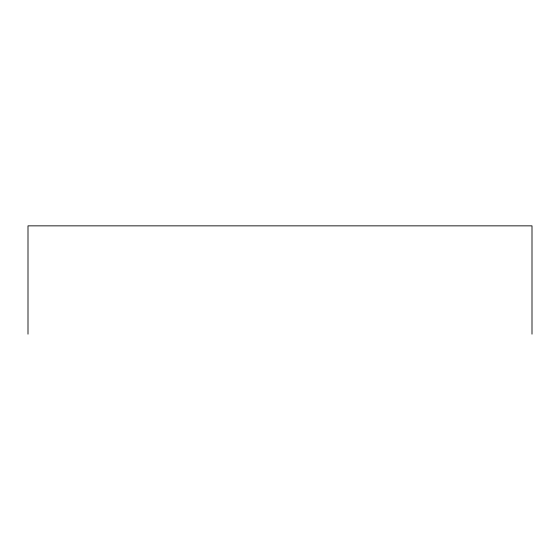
<?xml version="1.0" encoding="UTF-8"?>
<svg xmlns="http://www.w3.org/2000/svg" width="560" height="560" viewBox="0 0 560 560"><rect width="100%" height="100%" fill="white"/><g stroke="black" fill="none" stroke-linecap="round" stroke-linejoin="round"><path stroke-width="0.84" d="M532 334.145L532 225.855L28 225.855L28 334.145"/></g></svg>
